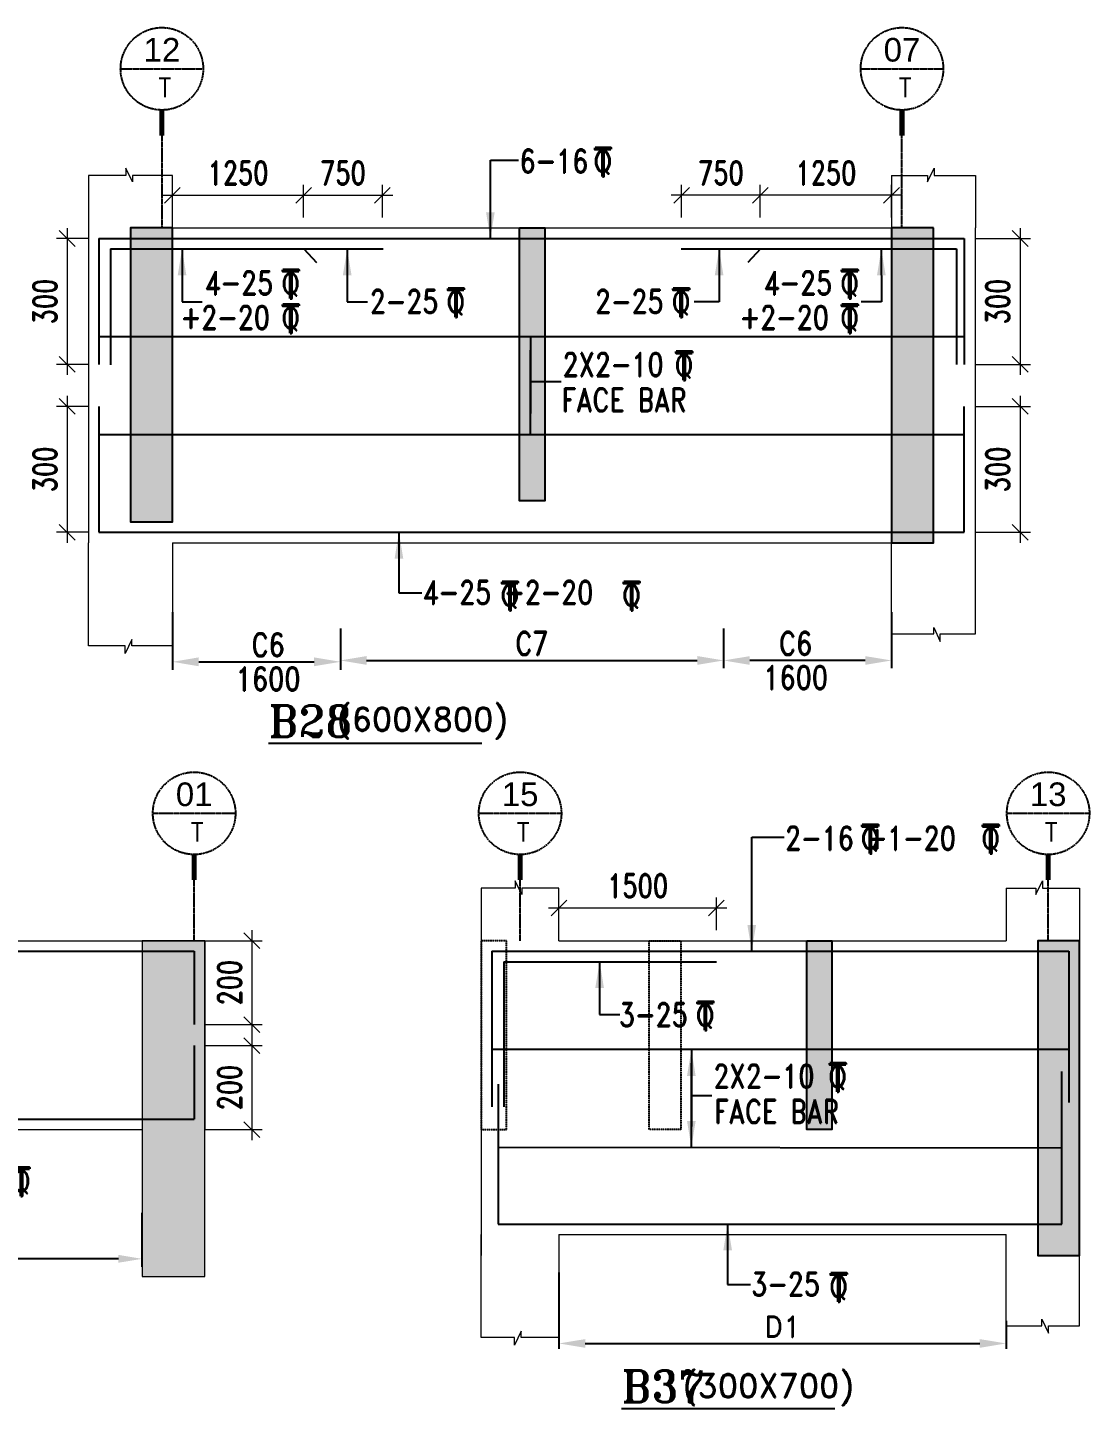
# Model space of a CAD drawing. Header units: millimetres. Extents: x 2061841 to 105821645, y -77612 to 48520811.
# Drawn here: x 2695514 to 2705628, y 15146 to 28305 of the extents above; entities that cross this region are included whole.
import ezdxf
from ezdxf.enums import TextEntityAlignment as Align

# ---------------------------------------------------------------- set-up
doc = ezdxf.new("R2010")
doc.units = ezdxf.units.MM
doc.header["$LTSCALE"] = 10
doc.header["$MEASUREMENT"] = 0
for name, pattern in [('$0$HIDDEN', [0.375, 0.25, -0.125]), ('BASEMENT COLUMN SETTING OUT-PART 2_R4$0$CENTER', [2, 1.25, -0.25, 0.25, -0.25]), ('CENTER', [2, 1.25, -0.25, 0.25, -0.25])]:
    doc.linetypes.add(name, pattern=pattern)
for name, color, linetype in [('A-Grid-Tower', 8, 'CENTER'), ('BASEMENT COLUMN SETTING OUT-PART 2_R4$0$A-GRID-MAIN', 2, 'BASEMENT COLUMN SETTING OUT-PART 2_R4$0$CENTER'), ('BEAM', 4, 'Continuous'), ('BEAM HATCH', 252, 'Continuous'), ('BEAM STIRRUPS', 3, 'Continuous'), ('DIM1', 3, 'Continuous'), ('LEADER', 3, 'Continuous'), ('REIN', 1, 'Continuous'), ('SHEET', 7, 'Continuous'), ('VIN_BEAM', 4, 'Continuous')]:
    doc.layers.add(name, color=color, linetype=linetype)
doc.layers.add('TEXT', color=2, linetype='Continuous', lineweight=25)
doc.layers.add('VIN_SLAB DIMENSION', color=3, linetype='Continuous', lineweight=13)
doc.styles.add('200', font='romand.shx', dxfattribs={"width": 0.8, "height": 225})
doc.styles.add('BASEMENT COLUMN SETTING OUT-PART 2_R4$0$MAS-TXTL', font='arial.ttf', dxfattribs={"height": 200})
doc.styles.add('BASEMENT COLUMN SETTING OUT-PART 2_R4$0$MAS-TXTS', font='romans.shx', dxfattribs={"width": 0.8, "height": 180})
doc.styles.add('GRID', font='romand.shx')
doc.styles.add('PK', font='romand.shx', dxfattribs={"width": 0.7, "height": 225})
doc.styles.add('PRP 100', font='romand.shx', dxfattribs={"width": 0.75})
doc.styles.add('RD', font='romand.shx', dxfattribs={"width": 0.9, "height": 225})
doc.styles.add('ROMAND', font='romand', dxfattribs={"height": 200})
doc.styles.add('RT', font='romant.shx', dxfattribs={"height": 250})
doc.dimstyles.new('dim', dxfattribs={"dimtxt": 225, "dimasz": 150, "dimexe": 100, "dimexo": 100, "dimgap": 100, "dimtad": 1, "dimdec": 0, "dimlfac": -1, "dimrnd": 5, "dimdsep": 46, "dimtxsty": 'PRP 100', "dimblk": 'OBLIQUE', "dimcen": 1.5, "dimdle": 100, "dimclrd": 3, "dimclre": 3, "dimclrt": 2, "dimadec": 0, "dimazin": 0, "dimtfac": 1, "dimtdec": 0, "dimtix": 1, "dimtmove": 0, "dimatfit": 3, "dimldrblk": 'OBLIQUE', "dimfxl": 200, "dimlwd": -1, "dimlwe": -1, "dimarcsym": 0})
doc.dimstyles.new('GR', dxfattribs={"dimtxt": 225, "dimasz": 100, "dimexe": 50, "dimexo": 50, "dimgap": 40, "dimtad": 1, "dimdec": 0, "dimzin": 0, "dimdsep": 46, "dimtxsty": 'RD', "dimblk1": 'OBLIQUE', "dimblk2": 'OBLIQUE', "dimsah": 1, "dimcen": 0, "dimdle": 100, "dimclrd": 3, "dimclre": 3, "dimclrt": 2, "dimadec": 0, "dimazin": 0, "dimtfac": 1, "dimtdec": 0, "dimtix": 1, "dimtmove": 0, "dimatfit": 3, "dimfxl": 1, "dimtolj": 1, "dimtzin": 0, "dimarcsym": 0})
doc.dimstyles.new('GR2', dxfattribs={"dimtxt": 225, "dimasz": 100, "dimexe": 75, "dimexo": 75, "dimgap": 50, "dimtad": 1, "dimdec": 0, "dimdsep": 46, "dimtxsty": '200', "dimblk1": 'OBLIQUE', "dimblk2": 'OBLIQUE', "dimsah": 1, "dimcen": 50, "dimdle": 75, "dimclrd": 3, "dimclre": 3, "dimclrt": 2, "dimadec": 0, "dimazin": 0, "dimtfac": 1, "dimtdec": 0, "dimtix": 1, "dimtmove": 0, "dimatfit": 3, "dimldrblk": 'OBLIQUE', "dimfxl": 1, "dimtolj": 1, "dimtzin": 0, "dimarcsym": 0})
doc.dimstyles.new('GRID', dxfattribs={"dimtxt": 300, "dimasz": 75, "dimexe": 50, "dimexo": 50, "dimgap": 60, "dimtad": 1, "dimdec": 0, "dimdsep": 46, "dimtxsty": 'GRID', "dimblk1": 'OBLIQUE', "dimblk2": 'OBLIQUE', "dimsah": 1, "dimcen": 2.5, "dimdle": 50, "dimclrd": 3, "dimclre": 3, "dimclrt": 2, "dimadec": 0, "dimazin": 0, "dimtfac": 1, "dimtdec": 0, "dimtmove": 0, "dimatfit": 3, "dimldrblk": 'OBLIQUE', "dimfxl": 1, "dimarcsym": 0})

# ---------------------------------------------------------------- blocks, each defined once
blk = doc.blocks.new('_Oblique')
at = {"color": 0, "linetype": 'ByBlock', "lineweight": -2}
blk.add_line((-0.5, -0.5), (0.5, 0.5), dxfattribs=at)
blk = doc.blocks.new('*D2224')
at = {"layer": 'Defpoints', "color": 0, "transparency": 16777216}
for p in [(2698143, 26707), (2696893, 26395, 0), (2698143, 26395, 0)]:
    blk.add_point(p, dxfattribs=at)
at = {"layer": 'VIN_SLAB DIMENSION', "color": 3, "transparency": 16777216}
for p, q in [((2696893, 26495), (2696893, 26807)), ((2698143, 26495), (2698143, 26807)), ((2696793, 26707), (2698243, 26707))]:
    blk.add_line(p, q, dxfattribs=at)
at = {"layer": 'VIN_SLAB DIMENSION', "color": 3, "transparency": 16777216, "xscale": 150, "yscale": 150, "zscale": 150, "rotation": 180}
blk.add_blockref('_Oblique', (2696893, 26707), dxfattribs=at)
at = {"layer": 'VIN_SLAB DIMENSION', "color": 3, "transparency": 16777216, "xscale": 150, "yscale": 150, "zscale": 150}
blk.add_blockref('_Oblique', (2698143, 26707), dxfattribs=at)
at = {"layer": 'VIN_SLAB DIMENSION', "color": 2, "transparency": 16777216, "insert": (2697518, 26920), "char_height": 225, "attachment_point": 5, "style": 'PRP 100'}
blk.add_mtext('1250', dxfattribs=at)
blk = doc.blocks.new('OBLIQUE')
blk = doc.blocks.new('A$C33BE299A')
at = {"layer": 'SHEET', "color": 4, "style": 'ROMAND'}
for s, height, p in [('T', 170, (-16.2, 0)), ('Q', 125, (-14.4, 26.9))]:
    blk.add_text(s, height=height, dxfattribs=at).set_placement(p)
blk = doc.blocks.new('*D2203')
at = {"layer": 'BEAM STIRRUPS', "color": 3, "lineweight": -2, "ltscale": 0.25, "transparency": 16777216}
for p, q in [((2692750, 17018), (2692750, 16496)), ((2696603, 17010), (2696603, 16496)), ((2696378, 16571), (2692975, 16571))]:
    blk.add_line(p, q, dxfattribs=at)
at = {"layer": 'BEAM STIRRUPS', "color": 3, "linetype": 'Continuous', "ltscale": 0.25, "transparency": 16777216}
for points in [[(2692975, 16609), (2692975, 16534), (2692750, 16571)], [(2696378, 16609), (2696378, 16534), (2696603, 16571)]]:
    blk.add_solid(points, dxfattribs=at)
at = {"layer": 'Defpoints', "color": 0, "linetype": 'Continuous', "ltscale": 0.25, "transparency": 16777216}
for p in [(2692750, 17093, 2), (2696603, 17085, 46), (2692750, 16571)]:
    blk.add_point(p, dxfattribs=at)
at = {"layer": 'BEAM STIRRUPS', "color": 2, "linetype": 'Continuous', "ltscale": 0.25, "transparency": 16777216, "insert": (2694677, 16734), "char_height": 225, "attachment_point": 5, "rotation": 360, "style": '200'}
blk.add_mtext('\\A1;B5', dxfattribs=at)
blk = doc.blocks.new('*D2204')
at = {"layer": 'Defpoints', "color": 0, "linetype": 'Continuous', "ltscale": 20, "transparency": 16777216}
for p in [(2700575, 16490, -103), (2704834, 16031, -103), (2704834, 15765)]:
    blk.add_point(p, dxfattribs=at)
at = {"layer": 'DIM1', "color": 3, "linetype": 'Continuous', "lineweight": -2, "ltscale": 20, "transparency": 16777216}
for p, q in [((2700575, 16440), (2700575, 15715)), ((2704834, 15981), (2704834, 15715)), ((2700825, 15765), (2704584, 15765))]:
    blk.add_line(p, q, dxfattribs=at)
at = {"layer": 'DIM1', "color": 3, "linetype": 'Continuous', "ltscale": 20, "transparency": 16777216}
for points in [[(2700825, 15806), (2700825, 15723), (2700575, 15765)], [(2704584, 15806), (2704584, 15723), (2704834, 15765)]]:
    blk.add_solid(points, dxfattribs=at)
at = {"layer": 'DIM1', "color": 2, "linetype": 'Continuous', "ltscale": 20, "transparency": 16777216, "insert": (2702705, 15925), "char_height": 200, "attachment_point": 5, "style": 'GRID'}
blk.add_mtext('D1', dxfattribs=at)
blk = doc.blocks.new('*D2205')
at = {"layer": 'Defpoints', "color": 0, "transparency": 16777216}
for p in [(2702075, 19915), (2700575, 19603, 0), (2702075, 19603, 0)]:
    blk.add_point(p, dxfattribs=at)
at = {"layer": 'VIN_SLAB DIMENSION', "color": 3, "transparency": 16777216}
for p, q in [((2700575, 19703), (2700575, 20015)), ((2702075, 19703), (2702075, 20015)), ((2700475, 19915), (2702175, 19915))]:
    blk.add_line(p, q, dxfattribs=at)
at = {"layer": 'VIN_SLAB DIMENSION', "color": 3, "transparency": 16777216, "xscale": 150, "yscale": 150, "zscale": 150, "rotation": 180}
blk.add_blockref('_Oblique', (2700575, 19915), dxfattribs=at)
at = {"layer": 'VIN_SLAB DIMENSION', "color": 3, "transparency": 16777216, "xscale": 150, "yscale": 150, "zscale": 150}
blk.add_blockref('_Oblique', (2702075, 19915), dxfattribs=at)
at = {"layer": 'VIN_SLAB DIMENSION', "color": 2, "transparency": 16777216, "insert": (2701325, 20127), "char_height": 225, "attachment_point": 5, "style": 'PRP 100'}
blk.add_mtext('1500', dxfattribs=at)
blk = doc.blocks.new('*D2052')
at = {"layer": 'BEAM', "color": 3, "lineweight": -2, "transparency": 16777216}
for p, q in [((2696893, 22735), (2696893, 22186)), ((2698493, 22580), (2698493, 22186)), ((2697143, 22261), (2698243, 22261))]:
    blk.add_line(p, q, dxfattribs=at)
at = {"layer": 'BEAM', "color": 3, "transparency": 16777216}
for points in [[(2697143, 22303), (2697143, 22219), (2696893, 22261)], [(2698243, 22303), (2698243, 22219), (2698493, 22261)]]:
    blk.add_solid(points, dxfattribs=at)
at = {"layer": 'Defpoints', "color": 0, "transparency": 16777216}
for p in [(2696893, 22810, 0), (2698493, 22655, 0), (2698493, 22261)]:
    blk.add_point(p, dxfattribs=at)
at = {"layer": 'BEAM', "color": 2, "transparency": 16777216, "char_height": 225, "attachment_point": 5, "style": '200'}
for s, insert in [('\\A1;C6', (2697805, 22423)), ('\\A1;1600', (2697805, 22098))]:
    blk.add_mtext(s, dxfattribs=dict(at, insert=insert))
blk = doc.blocks.new('*D2053')
at = {"layer": 'BEAM', "color": 3, "lineweight": -2, "transparency": 16777216}
for p, q in [((2703743, 22735), (2703743, 22199)), ((2702143, 22580), (2702143, 22199)), ((2703493, 22274), (2702393, 22274))]:
    blk.add_line(p, q, dxfattribs=at)
at = {"layer": 'BEAM', "color": 3, "transparency": 16777216}
for points in [[(2702393, 22315), (2702393, 22232), (2702143, 22274)], [(2703493, 22315), (2703493, 22232), (2703743, 22274)]]:
    blk.add_solid(points, dxfattribs=at)
at = {"layer": 'Defpoints', "color": 0, "transparency": 16777216}
for p in [(2703743, 22810, 0), (2702143, 22655, 0), (2702143, 22274)]:
    blk.add_point(p, dxfattribs=at)
at = {"layer": 'BEAM', "color": 2, "transparency": 16777216, "char_height": 225, "attachment_point": 5, "style": '200'}
for s, insert in [('\\A1;C6', (2702830, 22436)), ('\\A1;1600', (2702830, 22111))]:
    blk.add_mtext(s, dxfattribs=dict(at, insert=insert))
blk = doc.blocks.new('*D2054')
at = {"layer": 'BEAM', "color": 3, "lineweight": -2, "transparency": 16777216}
for p, q in [((2698493, 22505), (2698493, 22199)), ((2702143, 22580), (2702143, 22199)), ((2698743, 22274), (2701893, 22274))]:
    blk.add_line(p, q, dxfattribs=at)
at = {"layer": 'BEAM', "color": 3, "transparency": 16777216}
for points in [[(2698743, 22316), (2698743, 22232), (2698493, 22274)], [(2701893, 22316), (2701893, 22232), (2702143, 22274)]]:
    blk.add_solid(points, dxfattribs=at)
at = {"layer": 'Defpoints', "color": 0, "transparency": 16777216}
for p in [(2702143, 22655, 14), (2698493, 22580), (2702143, 22274)]:
    blk.add_point(p, dxfattribs=at)
at = {"layer": 'BEAM', "color": 2, "transparency": 16777216, "insert": (2700318, 22436), "char_height": 225, "attachment_point": 5, "style": '200'}
blk.add_mtext('\\A1;C7', dxfattribs=at)
blk = doc.blocks.new('*D2055')
at = {"layer": 'Defpoints', "color": 0, "transparency": 16777216}
for p in [(2698893, 26707), (2698143, 26395), (2698893, 26395)]:
    blk.add_point(p, dxfattribs=at)
at = {"layer": 'VIN_SLAB DIMENSION', "color": 3, "transparency": 16777216}
for p, q in [((2698143, 26495), (2698143, 26807)), ((2698893, 26495), (2698893, 26807)), ((2698043, 26707), (2698993, 26707))]:
    blk.add_line(p, q, dxfattribs=at)
at = {"layer": 'VIN_SLAB DIMENSION', "color": 3, "transparency": 16777216, "xscale": 150, "yscale": 150, "zscale": 150, "rotation": 180}
blk.add_blockref('_Oblique', (2698143, 26707), dxfattribs=at)
at = {"layer": 'VIN_SLAB DIMENSION', "color": 3, "transparency": 16777216, "xscale": 150, "yscale": 150, "zscale": 150}
blk.add_blockref('_Oblique', (2698893, 26707), dxfattribs=at)
at = {"layer": 'VIN_SLAB DIMENSION', "color": 2, "transparency": 16777216, "insert": (2698518, 26920), "char_height": 225, "attachment_point": 5, "style": 'PRP 100'}
blk.add_mtext('750', dxfattribs=at)
blk = doc.blocks.new('*D2056')
at = {"layer": 'Defpoints', "color": 0, "transparency": 16777216}
for p in [(2702493, 26707), (2702493, 26395, 0), (2703743, 26395, 0)]:
    blk.add_point(p, dxfattribs=at)
at = {"layer": 'VIN_SLAB DIMENSION', "color": 3, "transparency": 16777216}
for p, q in [((2702493, 26495), (2702493, 26807)), ((2703743, 26495), (2703743, 26807)), ((2703843, 26707), (2702393, 26707))]:
    blk.add_line(p, q, dxfattribs=at)
at = {"layer": 'VIN_SLAB DIMENSION', "color": 3, "transparency": 16777216, "xscale": 150, "yscale": 150, "zscale": 150, "rotation": 180}
blk.add_blockref('_Oblique', (2702493, 26707), dxfattribs=at)
at = {"layer": 'VIN_SLAB DIMENSION', "color": 3, "transparency": 16777216, "xscale": 150, "yscale": 150, "zscale": 150}
blk.add_blockref('_Oblique', (2703743, 26707), dxfattribs=at)
at = {"layer": 'VIN_SLAB DIMENSION', "color": 2, "transparency": 16777216, "insert": (2703118, 26920), "char_height": 225, "attachment_point": 5, "style": 'PRP 100'}
blk.add_mtext('1250', dxfattribs=at)
blk = doc.blocks.new('*D2057')
at = {"layer": 'Defpoints', "color": 0, "transparency": 16777216}
for p in [(2701743, 26707), (2701743, 26395), (2702493, 26395)]:
    blk.add_point(p, dxfattribs=at)
at = {"layer": 'VIN_SLAB DIMENSION', "color": 3, "transparency": 16777216}
for p, q in [((2701743, 26495), (2701743, 26807)), ((2702493, 26495), (2702493, 26807)), ((2702593, 26707), (2701643, 26707))]:
    blk.add_line(p, q, dxfattribs=at)
at = {"layer": 'VIN_SLAB DIMENSION', "color": 3, "transparency": 16777216, "xscale": 150, "yscale": 150, "zscale": 150, "rotation": 180}
blk.add_blockref('_Oblique', (2701743, 26707), dxfattribs=at)
at = {"layer": 'VIN_SLAB DIMENSION', "color": 3, "transparency": 16777216, "xscale": 150, "yscale": 150, "zscale": 150}
blk.add_blockref('_Oblique', (2702493, 26707), dxfattribs=at)
at = {"layer": 'VIN_SLAB DIMENSION', "color": 2, "transparency": 16777216, "insert": (2702118, 26920), "char_height": 225, "attachment_point": 5, "style": 'PRP 100'}
blk.add_mtext('750', dxfattribs=at)
blk = doc.blocks.new('BASEMENT COLUMN SETTING OUT-PART 2_R4$0$GRID TARGET1')
blk.add_wipeout([(393, -655), (392, -641), (392, -628), (390, -614), (389, -600), (387, -587), (384, -573), (381, -560), (377, -547), (373, -534), (369, -521), (364, -508), (359, -495), (353, -483), (347, -471), (340, -459), (333, -447), (325, -435), (318, -424), (309, -413), (301, -403), (292, -392), (282, -382), (273, -373), (263, -363), (252, -354), (242, -346), (231, -337), (220, -330), (208, -322), (196, -315), (184, -308), (172, -302), (160, -296), (147, -291), (134, -286), (121, -282), (108, -278), (95, -274), (82, -271), (68, -268), (55, -266), (41, -265), (27, -263), (14, -263), (0, -262), (-14, -263), (-27, -263), (-41, -265), (-55, -266), (-68, -268), (-82, -271), (-95, -274), (-108, -278), (-121, -282), (-134, -286), (-147, -291), (-160, -296), (-172, -302), (-184, -308), (-196, -315), (-208, -322), (-220, -330), (-231, -337), (-242, -346), (-252, -354), (-263, -363), (-273, -373), (-282, -382), (-292, -392), (-301, -403), (-309, -413), (-318, -424), (-325, -435), (-333, -447), (-340, -459), (-347, -471), (-353, -483), (-359, -495), (-364, -508), (-369, -521), (-373, -534), (-377, -547), (-381, -560), (-384, -573), (-387, -587), (-389, -600), (-390, -614), (-392, -628), (-392, -641), (-393, -655), (-392, -669), (-392, -682), (-390, -696), (-389, -710), (-387, -723), (-384, -737), (-381, -750), (-377, -763), (-373, -776), (-369, -789), (-364, -802), (-359, -815), (-353, -827), (-347, -839), (-340, -851), (-333, -863), (-325, -875), (-318, -886), (-309, -897), (-301, -907), (-292, -918), (-282, -928), (-273, -937), (-263, -947), (-252, -956), (-242, -964), (-231, -973), (-220, -981), (-208, -988), (-196, -995), (-184, -1002), (-172, -1008), (-160, -1014), (-147, -1019), (-134, -1024), (-121, -1028), (-108, -1032), (-95, -1036), (-82, -1039), (-68, -1042), (-55, -1044), (-41, -1046), (-27, -1047), (-14, -1047), (0, -1048), (14, -1047), (27, -1047), (41, -1046), (55, -1044), (68, -1042), (82, -1039), (95, -1036), (108, -1032), (121, -1028), (134, -1024), (147, -1019), (160, -1014), (172, -1008), (184, -1002), (196, -995), (208, -988), (220, -981), (231, -973), (242, -964), (252, -956), (263, -947), (273, -937), (282, -928), (292, -918), (301, -907), (309, -897), (318, -886), (325, -875), (333, -863), (340, -851), (347, -839), (353, -827), (359, -815), (364, -802), (369, -789), (373, -776), (377, -763), (381, -750), (384, -737), (387, -723), (389, -710), (390, -696), (392, -682), (392, -669)])
blk.add_line((-393, -655), (393, -655))
at = {"const_width": 48.8}
blk.add_lwpolyline([(0, -1048), (0, -1292)], dxfattribs=at)
blk.add_circle((0, -655), 393)
for tag, height, style, p in [('AS', 225, 'BASEMENT COLUMN SETTING OUT-PART 2_R4$0$MAS-TXTL', (0, -586)), ('REF', 180, 'BASEMENT COLUMN SETTING OUT-PART 2_R4$0$MAS-TXTS', (29, -925))]:
    blk.add_attdef(tag, text='', height=height, dxfattribs=dict(style=style)).set_placement(p, align=Align.CENTER)
blk = doc.blocks.new('*D1414')
at = {"layer": 'Defpoints', "color": 0, "transparency": 16777216}
for p in [(2696192, 26295), (2695890, 25095), (2696192, 25095)]:
    blk.add_point(p, dxfattribs=at)
at = {"layer": 'VIN_SLAB DIMENSION', "color": 3, "transparency": 16777216}
for p, q in [((2695890, 26395), (2695890, 24995)), ((2696092, 26295), (2695790, 26295)), ((2696092, 25095), (2695790, 25095))]:
    blk.add_line(p, q, dxfattribs=at)
at = {"layer": 'VIN_SLAB DIMENSION', "color": 3, "transparency": 16777216, "xscale": 150, "yscale": 150, "zscale": 150}
for p, rotation in [((2695890, 26295), 90), ((2695890, 25095), 270)]:
    blk.add_blockref('_Oblique', p, dxfattribs=dict(at, rotation=rotation))
at = {"layer": 'VIN_SLAB DIMENSION', "color": 2, "transparency": 16777216, "insert": (2695678, 25695), "char_height": 225, "attachment_point": 5, "rotation": 90, "style": 'PRP 100'}
blk.add_mtext('300', dxfattribs=at)
blk = doc.blocks.new('*D1415')
at = {"layer": 'Defpoints', "color": 0, "transparency": 16777216}
for p in [(2696192, 24695), (2695890, 23495), (2696192, 23495)]:
    blk.add_point(p, dxfattribs=at)
at = {"layer": 'VIN_SLAB DIMENSION', "color": 3, "transparency": 16777216}
for p, q in [((2695890, 24795), (2695890, 23395)), ((2696092, 24695), (2695790, 24695)), ((2696092, 23495), (2695790, 23495))]:
    blk.add_line(p, q, dxfattribs=at)
at = {"layer": 'VIN_SLAB DIMENSION', "color": 3, "transparency": 16777216, "xscale": 150, "yscale": 150, "zscale": 150}
for p, rotation in [((2695890, 24695), 90), ((2695890, 23495), 270)]:
    blk.add_blockref('_Oblique', p, dxfattribs=dict(at, rotation=rotation))
at = {"layer": 'VIN_SLAB DIMENSION', "color": 2, "transparency": 16777216, "insert": (2695678, 24095), "char_height": 225, "attachment_point": 5, "rotation": 90, "style": 'PRP 100'}
blk.add_mtext('300', dxfattribs=at)
blk = doc.blocks.new('*D1416')
at = {"layer": 'Defpoints', "color": 0, "transparency": 16777216}
for p in [(2704436, 26295), (2704436, 25095), (2704968, 25095)]:
    blk.add_point(p, dxfattribs=at)
at = {"layer": 'VIN_SLAB DIMENSION', "color": 3, "transparency": 16777216}
for p, q in [((2704968, 26395), (2704968, 24995)), ((2704536, 26295), (2705068, 26295)), ((2704536, 25095), (2705068, 25095))]:
    blk.add_line(p, q, dxfattribs=at)
at = {"layer": 'VIN_SLAB DIMENSION', "color": 3, "transparency": 16777216, "xscale": 150, "yscale": 150, "zscale": 150}
for p, rotation in [((2704968, 26295), 90), ((2704968, 25095), 270)]:
    blk.add_blockref('_Oblique', p, dxfattribs=dict(at, rotation=rotation))
at = {"layer": 'VIN_SLAB DIMENSION', "color": 2, "transparency": 16777216, "insert": (2704755, 25695), "char_height": 225, "attachment_point": 5, "rotation": 90, "style": 'PRP 100'}
blk.add_mtext('300', dxfattribs=at)
blk = doc.blocks.new('*D1417')
at = {"layer": 'Defpoints', "color": 0, "transparency": 16777216}
for p in [(2704436, 24695), (2704436, 23495), (2704968, 23495)]:
    blk.add_point(p, dxfattribs=at)
at = {"layer": 'VIN_SLAB DIMENSION', "color": 3, "transparency": 16777216}
for p, q in [((2704968, 24795), (2704968, 23395)), ((2704536, 24695), (2705068, 24695)), ((2704536, 23495), (2705068, 23495))]:
    blk.add_line(p, q, dxfattribs=at)
at = {"layer": 'VIN_SLAB DIMENSION', "color": 3, "transparency": 16777216, "xscale": 150, "yscale": 150, "zscale": 150}
for p, rotation in [((2704968, 24695), 90), ((2704968, 23495), 270)]:
    blk.add_blockref('_Oblique', p, dxfattribs=dict(at, rotation=rotation))
at = {"layer": 'VIN_SLAB DIMENSION', "color": 2, "transparency": 16777216, "insert": (2704755, 24095), "char_height": 225, "attachment_point": 5, "rotation": 90, "style": 'PRP 100'}
blk.add_mtext('300', dxfattribs=at)
blk = doc.blocks.new('*D1440')
at = {"layer": 'Defpoints', "color": 0, "transparency": 16777216}
for p in [(2697100, 19603, 52), (2697100, 18803, 51), (2697649, 18803)]:
    blk.add_point(p, dxfattribs=at)
at = {"layer": 'VIN_SLAB DIMENSION', "color": 3, "transparency": 16777216}
for p, q in [((2697649, 19703), (2697649, 18703)), ((2697200, 19603), (2697749, 19603)), ((2697200, 18803), (2697749, 18803))]:
    blk.add_line(p, q, dxfattribs=at)
at = {"layer": 'VIN_SLAB DIMENSION', "color": 3, "transparency": 16777216, "xscale": 150, "yscale": 150, "zscale": 150}
for p, rotation in [((2697649, 19603), 90), ((2697649, 18803), 270)]:
    blk.add_blockref('_Oblique', p, dxfattribs=dict(at, rotation=rotation))
at = {"layer": 'VIN_SLAB DIMENSION', "color": 2, "transparency": 16777216, "insert": (2697437, 19203), "char_height": 225, "attachment_point": 5, "rotation": 90, "style": 'PRP 100'}
blk.add_mtext('200', dxfattribs=at)
blk = doc.blocks.new('*D1441')
at = {"layer": 'Defpoints', "color": 0, "transparency": 16777216}
for p in [(2697100, 18603, 52), (2697100, 17803, 51), (2697649, 17803)]:
    blk.add_point(p, dxfattribs=at)
at = {"layer": 'VIN_SLAB DIMENSION', "color": 3, "transparency": 16777216}
for p, q in [((2697649, 18703), (2697649, 17703)), ((2697200, 18603), (2697749, 18603)), ((2697200, 17803), (2697749, 17803))]:
    blk.add_line(p, q, dxfattribs=at)
at = {"layer": 'VIN_SLAB DIMENSION', "color": 3, "transparency": 16777216, "xscale": 150, "yscale": 150, "zscale": 150}
for p, rotation in [((2697649, 18603), 90), ((2697649, 17803), 270)]:
    blk.add_blockref('_Oblique', p, dxfattribs=dict(at, rotation=rotation))
at = {"layer": 'VIN_SLAB DIMENSION', "color": 2, "transparency": 16777216, "insert": (2697437, 18203), "char_height": 225, "attachment_point": 5, "rotation": 90, "style": 'PRP 100'}
blk.add_mtext('200', dxfattribs=at)

msp = doc.modelspace()

# ---------------------------------------------------------------- hatches: boundary and pattern name
at = {"layer": 'BEAM HATCH'}
for points in [[(2696892.7, 26395.4), (2696492.1, 26395.4), (2696492.1, 23595.4), (2696892.7, 23595.4)], [(2700198.2, 26395.4), (2700439.3, 26395.4), (2700439.3, 23795.4), (2700198.2, 23795.4)], [(2704142.7, 26395.4), (2703742.7, 26395.4), (2703742.7, 23395.4), (2704142.7, 23395.4)], [(2696603.1, 19603.1), (2696603.1, 16403.1), (2697200, 16403.1), (2697200, 19603.1)], [(2702935, 19603.1), (2703175, 19603.1), (2703175, 17803.1), (2702935, 17803.1)], [(2705535, 19603.1), (2705137.4, 19603.1), (2705137.4, 16603.1), (2705535, 16603.1)]]:
    msp.add_hatch(color=252, dxfattribs=at).paths.add_polyline_path(points)

# ---------------------------------------------------------------- linework, layer by layer
at = {"layer": 'A-Grid-Tower', "color": 6}
for p, q in [((2696792.7, 27275.8, 0), (2696792.7, 26395.4, 0)), ((2703842.7, 26395.4, 0), (2703842.7, 27275.8, 0)), ((2697100, 19603.1, 103.1), (2697100, 20180.4, 103.1)), ((2700205, 19603.1, 51.6), (2700205, 20180.4, 51.6)), ((2705235, 19603.1, 51.6), (2705235, 20180.4, 51.6))]:
    msp.add_line(p, q, dxfattribs=at)
at = {"layer": 'BEAM', "lineweight": 13}
for p, q in [((2696092.7, 26895.4, -51.6), (2696092.7, 26395.4, -51.6)), ((2696448.8, 26895.4, -51.6), (2696092.7, 26895.4, 0)), ((2696448.8, 26966, -51.6), (2696448.8, 26895.4, -51.6)), ((2696511.9, 26834.4, -51.6), (2696448.8, 26966, -51.6)), ((2696511.9, 26895.4, -51.6), (2696511.9, 26834.4, -51.6)), ((2696892.7, 26895.4, 378.4), (2696511.9, 26895.4, -51.6)), ((2696892.7, 26395.4, 0), (2696892.7, 26895.4, 0)), ((2703742.7, 26895.4, 0), (2703742.7, 26395.4, 0)), ((2703742.7, 26895.4, 0), (2704087.1, 26895.4, -51.6)), ((2704087.1, 26834.4, -51.6), (2704150.2, 26966, -51.6)), ((2704087.1, 26895.4, -51.6), (2704087.1, 26834.4, -51.6)), ((2704150.2, 26966, -51.6), (2704150.2, 26895.4, -51.6)), ((2704150.2, 26895.4, -51.6), (2704542.7, 26895.4, 51.6)), ((2704542.7, 26895.4, 0), (2704542.7, 26395.4, 0)), ((2696092.7, 26395.4, 0), (2696092.7, 23395.4, 0)), ((2696892.7, 26395.4, 0), (2704042.7, 26395.4, 0)), ((2704542.7, 22526.4, 0), (2704542.7, 26395.4, 0)), ((2696092.7, 22412.5, -51.6), (2696092.7, 23395.4, -51.6)), ((2696892.7, 23395.4, 0), (2703742.7, 23395.4, 0)), ((2696892.7, 23395.4, 0), (2696892.7, 22412.5, 0)), ((2703742.7, 22526.4, 0), (2703742.7, 23395.4, 0)), ((2703742.7, 22526.4, 0), (2704144.5, 22526.4, -51.6)), ((2704144.5, 22526.4, -51.6), (2704144.5, 22587.3, -51.6)), ((2704144.5, 22587.3, -51.6), (2704207.6, 22455.7, -51.6)), ((2704207.6, 22526.4, -51.6), (2704542.7, 22526.4, 51.6)), ((2704207.6, 22455.7, -51.6), (2704207.6, 22526.4, -51.6)), ((2696443.2, 22412.5, -51.6), (2696092.7, 22412.5, 0)), ((2696506.4, 22473.4, -51.6), (2696443.2, 22341.8, -51.6)), ((2696443.2, 22341.8, -51.6), (2696443.2, 22412.5, -51.6)), ((2696506.4, 22412.5, -51.6), (2696506.4, 22473.4, -51.6)), ((2696892.7, 22412.5, 422.7), (2696506.4, 22412.5, -51.6)), ((2700157.2, 20173.7, 51.6), (2700157.2, 20103.1, 51.6)), ((2700220.3, 20042.1, 51.6), (2700157.2, 20173.7, 51.6)), ((2705117.2, 20042.1, 0), (2705180.3, 20173.7, 0)), ((2705180.3, 20173.7, 0), (2705180.3, 20103.1, 0)), ((2699835, 20103.1, 51.6), (2699835, 19603.1, 51.6)), ((2700157.2, 20103.1, 51.6), (2699835, 20103.1, 103.1)), ((2700220.3, 20103.1, 51.6), (2700220.3, 20042.1, 51.6)), ((2700575, 20103.1, 430), (2700220.3, 20103.1, 51.6)), ((2700575, 19603.1, 51.6), (2700575, 20103.1, 51.6)), ((2704834.4, 20103.1, 51.6), (2704834.4, 19603.1, 51.6)), ((2704834.4, 20103.1, 51.6), (2705117.2, 20103.1, 0)), ((2705117.2, 20103.1, 0), (2705117.2, 20042.1, 0)), ((2705180.3, 20103.1, 0), (2705535, 20103.1, 103.1)), ((2705535, 20103.1, 51.6), (2705535, 19603.1, 51.6)), ((2692350.1, 19603.1, 103.1), (2697200, 19603.1, 103.1)), ((2697200, 19603.1, 103.1), (2697200, 17803.1, 103.1)), ((2699835, 19603.1, 103.1), (2699835, 16603.1, 103.1)), ((2700575, 19603.1, 51.6), (2704834.4, 19603.1, 51.6)), ((2705535, 15934.1, 103.1), (2705535, 19603.1, 51.6)), ((2692750.1, 17803.1, 103.1), (2696603.1, 17803.1, 103.1)), ((2699835, 15820.2, 51.6), (2699835, 16803.1, 51.6)), ((2700575, 16803.1, 51.6), (2704834.4, 16803.1, 51.6)), ((2700575, 16803.1, 51.6), (2700575, 15820.2, 51.6)), ((2704834.4, 15934.1, 51.6), (2704834.4, 16803.1, 51.6)), ((2704834.4, 15934.1, 51.6), (2705174.6, 15934.1, 0)), ((2705174.6, 15934.1, 0), (2705174.6, 15995, 0)), ((2705174.6, 15995, 0), (2705237.7, 15863.4, 0)), ((2705237.7, 15934.1, 0), (2705535, 15934.1, 103.1)), ((2705237.7, 15863.4, 0), (2705237.7, 15934.1, 0)), ((2700151.7, 15820.2, 51.6), (2699835, 15820.2, 103.1)), ((2700214.8, 15881.1, 51.6), (2700151.7, 15749.5, 51.6)), ((2700151.7, 15749.5, 51.6), (2700151.7, 15820.2, 51.6)), ((2700214.8, 15820.2, 51.6), (2700214.8, 15881.1, 51.6)), ((2700575, 15820.2, 474.3), (2700214.8, 15820.2, 51.6))]:
    msp.add_line(p, q, dxfattribs=at)
at = {"layer": 'BEAM', "lineweight": 13, "elevation": 103.1}
msp.add_lwpolyline([(2696603.1, 19603.1), (2696603.1, 16403.1), (2697200, 16403.1), (2697200, 19603.1), (2696603.1, 19603.1), (2696603.1, 19340.2)], dxfattribs=at)
at = {"layer": 'BEAM', "elevation": 51.6}
msp.add_lwpolyline([(2702935, 19603.1), (2703175, 19603.1), (2703175, 17803.1), (2702935, 17803.1)], close=True, dxfattribs=at)
at = {"layer": 'LEADER', "color": 3}
for p, q in [((2700304.1, 24933.2, 0), (2700597, 24933.2, -42.8)), ((2701836.1, 18127, 154.7), (2702031.9, 18127, 154.7))]:
    msp.add_line(p, q, dxfattribs=at)
at = {"layer": 'REIN'}
for p, q in [((2696191.9, 26295.4, 0), (2700425.5, 26295.4, 0)), ((2696191.9, 26295.4, 0), (2696191.9, 25095.4, 0)), ((2696303, 26195.4, 0), (2698899.3, 26195.4, 0)), ((2696303, 26195.4, 0), (2696303, 25092.3, 0)), ((2698145.9, 26195.4, 0), (2698266.1, 26067.4, 0)), ((2700425.5, 26295.4, 0), (2704435.6, 26295.4, 0)), ((2701738.5, 26195.4, 0), (2704361.5, 26195.4, 0)), ((2702494, 26195.4, 0), (2702373.8, 26067.4, 0)), ((2704361.5, 26195.4, 0), (2704361.5, 25095.4, 0)), ((2704435.6, 26295.4, 0), (2704435.6, 25095.4, 0)), ((2696191.9, 25362.1, 0), (2704435.6, 25362.1, 0)), ((2696191.9, 24695.4, 0), (2696191.9, 23495.4, 0)), ((2704435.6, 23495.4, 0), (2704435.6, 24695.4, 0)), ((2696191.9, 24428.7, 0), (2704435.6, 24428.7, 0)), ((2696191.9, 23495.4, 0), (2704435.6, 23495.4, 0)), ((2692450.1, 19503.1, 103.1), (2697100.1, 19503.1, 103.1)), ((2697100.1, 19503.1, 103.1), (2697100.1, 18803.1, 103.1)), ((2699934.2, 19503.1, 103.1), (2703774.2, 19503.1, 154.7)), ((2699934.2, 19503.1, 103.1), (2699934.2, 18018.6, 103.1)), ((2703774.2, 19503.1, 154.7), (2705430.5, 19503.1, 51.6)), ((2705430.5, 19503.1, 51.6), (2705430.5, 18059.8, 51.6)), ((2700049.4, 19403.1, 103.1), (2702075, 19403.1, 51.6)), ((2700049.4, 19403.1, 103.1), (2700049.4, 18018.6, 103.1)), ((2697100.1, 18603.1, 103.1), (2697100.1, 17903.1, 103.1)), ((2699934.2, 18569.7, 103.1), (2705430.5, 18569.7, 51.6)), ((2705365.5, 16903.1, 51.6), (2705365.5, 18357.1, 51.6)), ((2699995.2, 18235.4, 103.1), (2699995.2, 16903.1, 103.1)), ((2692450.1, 17903.1, 103.1), (2697100.1, 17903.1, 103.1)), ((2699995.2, 17636.4, 103.1), (2705365.5, 17630.1, 51.6)), ((2699995.2, 16903.1, 103.1), (2705365.5, 16903.1, 51.6))]:
    msp.add_line(p, q, dxfattribs=at)
at = {"layer": 'VIN_BEAM'}
for points, elevation in [([(2696892.7, 26395.4), (2696492.1, 26395.4), (2696492.1, 23595.4), (2696892.7, 23595.4)], 0), ([(2700198.2, 26395.4), (2700439.3, 26395.4), (2700439.3, 23795.4), (2700198.2, 23795.4)], 0), ([(2704142.7, 26395.4), (2703742.7, 26395.4), (2703742.7, 23395.4), (2704142.7, 23395.4)], 0), ([(2705535, 19603.1), (2705137.4, 19603.1), (2705137.4, 16603.1), (2705535, 16603.1)], 51.6)]:
    msp.add_lwpolyline(points, close=True, dxfattribs=dict(at, elevation=elevation))
at = {"layer": 'VIN_BEAM', "linetype": '$0$HIDDEN'}
for points, elevation in [([(2700075, 19603.1), (2699835, 19603.1), (2699835, 17803.1), (2700075, 17803.1)], 103.1), ([(2701435, 19603.1), (2701735, 19603.1), (2701735, 17803.1), (2701435, 17803.1)], 51.6)]:
    msp.add_lwpolyline(points, close=True, dxfattribs=dict(at, elevation=elevation))

# ---------------------------------------------------------------- block references
at = {"layer": 'TEXT', "color": 1, "xscale": 1.600000001490116, "yscale": 1.600000001490116, "zscale": 1.600000001490116}
for p in [(2700921.5, 26887.2, 243658.3), (2697947.7, 25723.4, 243658.3), (2703272.4, 25723.4, 243658.3), (2699520.9, 25546.8, 243658.3), (2701666.6, 25546.8, 243658.3), (2697947.7, 25393.4, 243658.3), (2703272.4, 25393.4, 243658.3), (2701694.7, 24944.9, 243615.5), (2700035.6, 22750.3, 243658.3), (2701194.7, 22750.3, 243658.3), (2703467.4, 20434, 243813), (2704616, 20434, 243813), (2701896.4, 18749.5, 243813), (2703158, 18163, 243813), (2703166.9, 16162.5, 243813)]:
    msp.add_blockref('A$C33BE299A', p, dxfattribs=at)
at = {"layer": 'TEXT', "color": 2, "xscale": 1.600000001490116, "yscale": 1.600000001490116, "zscale": 1.600000001490116}
msp.add_blockref('A$C33BE299A', (2695381.9, 17168.5, 243761.1), dxfattribs=at)

# ---------------------------------------------------------------- texts
at = {"layer": 'TEXT', "color": 2, "style": 'PK', "width": 0.8}
for s, p in [('6-16    ', (2700199.3, 26920.6, -43)), ('4-25', (2697198.5, 25759.3, 0)), ('4-25', (2702523.2, 25759.3, 0)), ('2-25', (2698771.7, 25582.7, 0)), ('2-25', (2700917.4, 25582.7, 0)), ('+2-20', (2696973.6, 25429.3, 0)), ('+2-20', (2702298.3, 25429.3, 0)), ('2X2-10', (2700608.2, 24981.5, 0)), ('FACE BAR', (2700601.5, 24645.4, 0)), ('2-16 +1-20', (2702728.6, 20467.3, 154.5)), ('3-25', (2701147.2, 18785.4, 154.7)), ('2X2-10', (2702045.2, 18199.6, 154.7)), ('FACE BAR', (2702054.8, 17863.5, 154.7))]:
    msp.add_text(s, height=225, dxfattribs=at).set_placement(p)
for s, p in [('4-25 +2-20', (2699275.5, 22809.8, 0)), ('3-25', (2702406.9, 16217.5, 154.7))]:
    msp.add_text(s, height=225, rotation=0, dxfattribs=at).set_placement(p)
at = {"layer": 'TEXT', "color": 1, "style": 'RT'}
for s, p in [('%%UB28      ', (2698824.8, 21694.7, -42.8)), ('%%UB37      ', (2702187.6, 15355.9, 154.7))]:
    msp.add_text(s, height=300, dxfattribs=at).set_placement(p, align=Align.MIDDLE_CENTER)
at = {"layer": 'TEXT', "color": 2, "style": 'RD'}
for s, p in [('(600X800)', (2698465.6, 21600.7, 0)), ('(300X700)', (2701761.1, 15248.6, 154.7))]:
    msp.add_text(s, height=225, dxfattribs=at).set_placement(p)

# ---------------------------------------------------------------- dimensions: what is measured, and where the dimension line sits
at = {"layer": 'BEAM'}
dim = msp.add_linear_dim(base=(2698492.7, 22260.9, 0.1), p1=(2696892.7, 22810.1, 0.1), p2=(2698492.7, 22655.1, 0.1), text='C6\\X1600', dimstyle='GR2', override={"dimasz": 250, "dimtxsty": '200', "dimldrblk": 'OBLIQUE'}, dxfattribs=at)
dim.commit()
dim.dimension.update_dxf_attribs({"geometry": '*D2052', "text_midpoint": (2697805.4, 22260.9, 0.1), "dimtype": 160})
dim = msp.add_linear_dim(base=(2702142.7, 22273.6, 0), p1=(2703742.7, 22810.4, 0), p2=(2702142.7, 22655.1, 0), angle=180, text='C6\\X1600', dimstyle='GR2', override={"dimasz": 250, "dimtxsty": '200', "dimldrblk": 'OBLIQUE'}, dxfattribs=at)
dim.commit()
dim.dimension.update_dxf_attribs({"geometry": '*D2053', "text_midpoint": (2702829.9, 22273.6, 0), "dimtype": 160})
dim = msp.add_linear_dim(base=(2702142.7, 22274, 0.1), p1=(2698492.7, 22580.1, 0.1), p2=(2702142.7, 22655.1, 14.1), text='C7', dimstyle='GR2', override={"dimasz": 250, "dimtxsty": '200', "dimldrblk": 'OBLIQUE'}, dxfattribs=at)
dim.commit()
dim.dimension.update_dxf_attribs({"geometry": '*D2054', "text_midpoint": (2700317.7, 22436.5, 0.1)})
at = {"layer": 'BEAM STIRRUPS', "linetype": 'Continuous', "ltscale": 0.25}
dim = msp.add_linear_dim(base=(2692750.1, 16571.3, 103.1), p1=(2696603.1, 17085.2, 149.6), p2=(2692750.1, 17093.4, 104.8), angle=179.99996, text='B5', dimstyle='GR2', override={"dimasz": 225, "dimtxsty": '200', "dimfxl": 3, "dimarcsym": 2}, dxfattribs=at)
dim.commit()
dim.dimension.update_dxf_attribs({"geometry": '*D2203', "text_midpoint": (2694676.6, 16571.3, 103.1), "dimtype": 160})
at = {"layer": 'DIM1', "linetype": 'Continuous', "ltscale": 20}
dim = msp.add_linear_dim(base=(2704834.4, 15764.8, 154.7), p1=(2700575, 16490.1, 51.6), p2=(2704834.4, 16031.2, 51.6), text='D1', dimstyle='GRID', override={"dimtxt": 200, "dimasz": 250, "dimtxsty": 'GRID', "dimsah": 0, "dimtmove": 1}, dxfattribs=at)
dim.commit()
dim.dimension.update_dxf_attribs({"geometry": '*D2204', "text_midpoint": (2702704.7, 15924.8, 154.7)})
at = {"layer": 'VIN_SLAB DIMENSION'}
for base, p1, p2, picture, middle in [((2698142.7, 26707.1, 0), (2696892.7, 26395.4, 0), (2698142.7, 26395.4, 0), '*D2224', (2697517.7, 26919.6, 0)), ((2702075, 19914.7, 51.6), (2700575, 19603.1, 51.6), (2702075, 19603.1, 51.6), '*D2205', (2701325, 20127.2, 51.6))]:
    dim = msp.add_linear_dim(base=base, p1=p1, p2=p2, dimstyle='dim', dxfattribs=at)
    dim.commit()
    dim.dimension.update_dxf_attribs({"geometry": picture, "text_midpoint": middle})
dim = msp.add_linear_dim(base=(2698892.7, 26707.1), p1=(2698142.7, 26395.4), p2=(2698892.7, 26395.4), dimstyle='dim', override={"dimtxsty": 'PRP 100', "dimldrblk": 'OBLIQUE'}, dxfattribs=at)
dim.commit()
dim.dimension.update_dxf_attribs({"geometry": '*D2055', "text_midpoint": (2698517.7, 26919.6)})
dim = msp.add_linear_dim(base=(2701742.7, 26707.1, 0), p1=(2702492.7, 26395.4, 0), p2=(2701742.7, 26395.4, 0), angle=180, dimstyle='dim', override={"dimtxsty": 'PRP 100', "dimldrblk": 'OBLIQUE'}, dxfattribs=at)
dim.commit()
dim.dimension.update_dxf_attribs({"geometry": '*D2057', "text_midpoint": (2702117.7, 26919.6, 0)})
dim = msp.add_linear_dim(base=(2702492.7, 26707.1, 0), p1=(2703742.7, 26395.4, 0), p2=(2702492.7, 26395.4, 0), angle=180, dimstyle='dim', dxfattribs=at)
dim.commit()
dim.dimension.update_dxf_attribs({"geometry": '*D2056', "text_midpoint": (2703117.7, 26919.6, 0)})
for base, p1, p2, picture, middle in [((2695890.2, 25095.4, 0), (2696191.9, 26295.4, 0), (2696191.9, 25095.4, 0), '*D1414', (2695677.7, 25695.4, 0)), ((2704967.9, 25095.4, 0), (2704435.6, 26295.4, 0), (2704435.6, 25095.4, 0), '*D1416', (2704755.4, 25695.4, 0)), ((2695890.2, 23495.4, 0), (2696191.9, 24695.4, 0), (2696191.9, 23495.4, 0), '*D1415', (2695677.7, 24095.4, 0)), ((2704967.9, 23495.4, 0), (2704435.6, 24695.4, 0), (2704435.6, 23495.4, 0), '*D1417', (2704755.4, 24095.4, 0))]:
    dim = msp.add_linear_dim(base=base, p1=p1, p2=p2, angle=90, text='300', dimstyle='dim', override={"dimtxsty": 'PRP 100', "dimldrblk": 'OBLIQUE'}, dxfattribs=at)
    dim.commit()
    dim.dimension.update_dxf_attribs({"geometry": picture, "text_midpoint": middle})
for base, p1, p2, picture, middle in [((2697649.4, 18803.1, 103.1), (2697100.1, 19603.1, 154.7), (2697100.1, 18803.1, 154.3), '*D1440', (2697436.9, 19203.1, 103.1)), ((2697649.4, 17803.1, 103.1), (2697100.1, 18603.1, 154.7), (2697100.1, 17803.1, 154.3), '*D1441', (2697436.9, 18203.1, 103.1))]:
    dim = msp.add_linear_dim(base=base, p1=p1, p2=p2, angle=90, text='200', dimstyle='dim', dxfattribs=at)
    dim.commit()
    dim.dimension.update_dxf_attribs({"geometry": picture, "text_midpoint": middle})

# ---------------------------------------------------------------- leaders
at = {"layer": 'LEADER', "color": 3}
for points in [[(2699921.5, 26295.1, 0), (2699921.5, 27043.2, 0), (2700189.4, 27043.2, 0)], [(2696984.5, 26195.4, 0), (2696984.5, 25692.6, 0), (2697176.4, 25692.6, 0)], [(2698557.7, 26195.4, 0), (2698557.7, 25692.6, 0), (2698749.7, 25692.6, 0)], [(2702100.5, 26195.4, 0), (2702100.5, 25692.6, 0), (2701864.2, 25692.6, 0)], [(2703645.7, 26195.4, 0), (2703646.2, 25692.6, 0), (2703454.3, 25692.6, 0)], [(2700304.1, 25356.9, 0), (2700304.1, 24626.1, 0)], [(2700304.1, 24426.9, 0), (2700304.1, 25229.8, 0)], [(2699050.6, 23495.4, 0), (2699050.6, 22918.2, 0), (2699268.6, 22918.2, 0)], [(2702411.3, 19502.7, 154.7), (2702411.3, 20590, 154.7), (2702718.7, 20590, 154.7)], [(2700962.4, 19403.1, 154.7), (2700962.4, 18900.3, 154.7), (2701154.4, 18900.3, 154.7)], [(2701836.1, 18564.6, 154.7), (2701836.1, 17833.8, 154.7)], [(2701836.1, 17634.6, 154.7), (2701836.1, 18437.5, 154.7)], [(2702181.9, 16903.1, 154.7), (2702181.9, 16325.9, 154.7), (2702400, 16325.9, 154.7)]]:
    msp.add_leader(points, dimstyle='GR', override={"dimasz": 250}, dxfattribs=at)

# ---------------------------------------------------------------- next in the draw order: block references
at = {"layer": 'BASEMENT COLUMN SETTING OUT-PART 2_R4$0$A-GRID-MAIN', "color": 240, "true_color": 0xed1f24}
for p, values in [((2696792.7, 28567.6, 0), {'REF': 'T', 'AS': '12'}), ((2703842.7, 28567.6, 0), {'REF': 'T', 'AS': '07'}), ((2697100, 21472.2, 103.1), {'REF': 'T', 'AS': '01'}), ((2700205, 21472.2, 51.6), {'REF': 'T', 'AS': '15'}), ((2705235, 21472.2, 51.6), {'REF': 'T', 'AS': '13'})]:
    msp.add_blockref('BASEMENT COLUMN SETTING OUT-PART 2_R4$0$GRID TARGET1', p, dxfattribs=at).add_auto_attribs(values)

doc.saveas('drawing.dxf')
